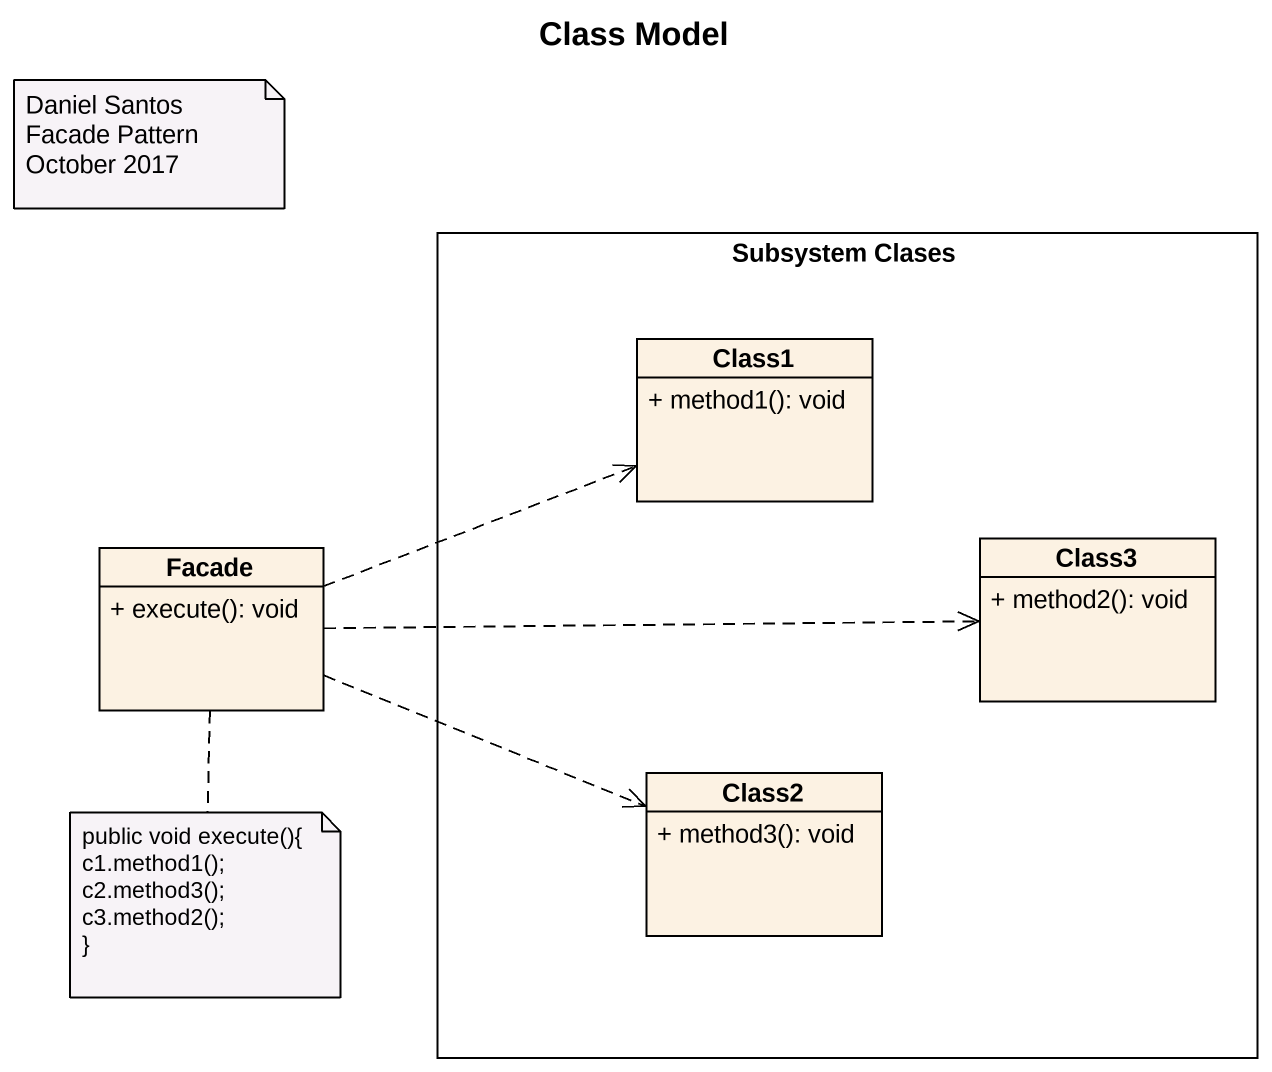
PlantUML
@startuml
title Class Model
hide circle
hide empty members
skinparam classAttributeIconSize 0
rectangle "Subsystem Clases" as Subsystem_Clases {
  class Class1 {
    + method1(): void
  }
  class Class3 {
    + method2(): void
  }
  class Class2 {
    + method3(): void
  }
}
class Facade {
  + execute(): void
}
Facade .right.> Class1
Facade .right.> Class3
Facade .right.> Class2
note as N1
  Daniel Santos
  Facade Pattern
  October 2017
end note
note bottom of Facade
  public void execute(){
  c1.method1();
  c2.method3();
  c3.method2();
  ~}
end note
@enduml
